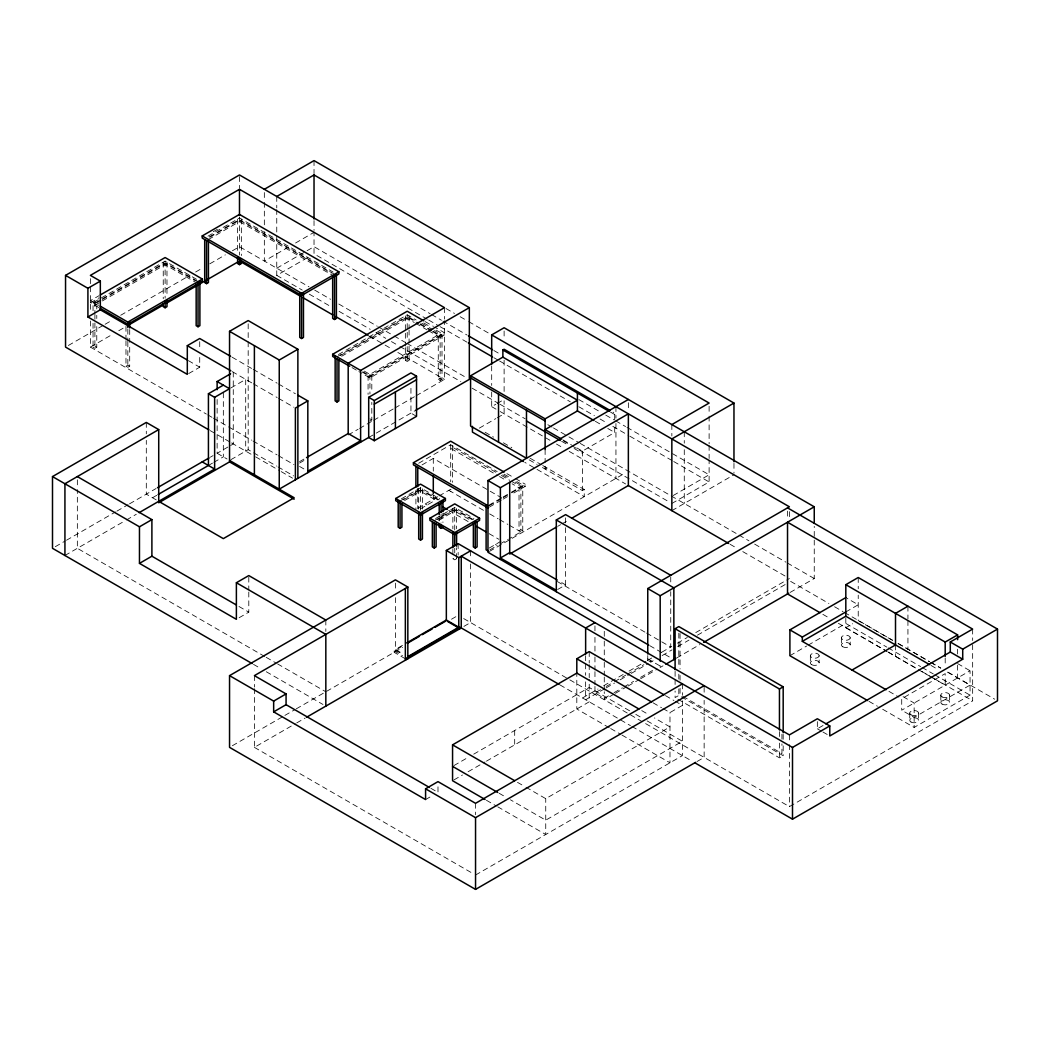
<?xml version="1.0" encoding="UTF-8"?>
<svg xmlns="http://www.w3.org/2000/svg" width="1050" height="1050" viewBox="0 0 1050 1050"><rect width="100%" height="100%" fill="white"/><g stroke="black" fill="none" stroke-linecap="round" stroke-linejoin="round"><path stroke-width="0.75" stroke-dasharray="5 3.75" d="M98.844 307.519L90.562 302.728L90.562 300.576L99.002 295.706M213.255 231.696L217.402 229.307M90.562 302.728L99.002 297.859M207.966 236.184L239.479 217.993L333.113 272.055M93.043 310.669L93.043 302.728L165.112 261.135L196.626 279.326M209.383 236.801L237.615 220.5L332.666 275.376M94.907 303.096L163.249 263.642L194.762 281.833M100.957 300.313L96.771 302.728L96.771 308.949M102.349 299.512L165.112 263.287L196.166 281.216M209.829 237.261L239.479 220.146L331.249 273.131M208.425 239.518L241.343 220.5L334.53 274.299M94.907 305.248L100.957 301.757M102.349 300.943L166.976 263.642L198.03 281.571M68.368 345.476L103.727 325.067M105.144 324.253L112.206 320.171M120.697 315.262L189.984 275.257M195.641 272.002L202.716 267.908M209.79 263.826L225.343 254.848M232.418 250.766L239.479 246.684L309.002 286.821M90.392 321.024L90.392 347.104L111.694 334.819M118.794 330.711L125.895 326.616M93.043 323.387L93.043 347.209L94.907 346.133L96.771 347.209L96.771 324.896M93.043 347.209L94.907 348.285L96.771 347.209M288.474 247.091L264.338 261.03L264.338 231.683M295.575 242.996L314.029 232.339M276.754 268.209L305.747 251.475M307.125 250.674L314.029 246.684L430.146 313.727M276.754 209.514L276.754 275.376L308.503 257.053M125.974 340.712L125.974 366.214L127.838 365.137L129.701 366.214L129.701 343.901M125.974 366.214L127.838 367.29L129.701 366.214M188.685 373.564L199.723 367.198L199.723 356.029M230.895 387.936L245.7 379.391L245.7 451.119M338.415 354.559L407.216 314.829L416.128 319.988M337.011 356.79L405.352 317.336L414.264 322.494M340.279 355.622L407.216 316.982L418.504 323.505M341.67 356.252L409.08 317.336L418.963 323.046M55.296 546.696L65.1 541.039M66.504 540.225L115.5 511.941M116.904 511.127L128.1 504.669M129.504 503.856L156.083 488.512M210.341 457.183L213.058 455.621M217.127 399.473L217.127 453.272L229.228 446.276M230.58 445.502L233.271 443.94L233.271 372.212M152.513 497.739L156.713 495.324M208.425 465.465L212.494 463.116M213.846 462.328L223.335 456.855L223.335 391.65M364.284 371.109L369.941 374.364L438.27 334.911L438.27 379.391L440.134 380.467L441.998 379.391L441.998 334.911L434.49 330.579M368.077 376.871L444.478 332.758L434.818 327.18M441.998 334.911L369.941 376.517L362.421 372.186M64.929 555.489L125.055 520.774M126.459 519.96L136.277 514.29M230.882 459.677L248.181 449.689L276.583 466.082M405.352 347.629L405.352 360.373L407.216 359.297L409.08 360.373L409.08 344.439M405.352 360.373L407.216 361.449L409.08 360.373M438.27 379.391L440.134 378.315L441.998 379.391M299.565 461.619L305.117 458.417M369.941 420.998L371.805 419.921L371.805 402.386M299.565 463.063L305.117 459.848M348.193 434.976L358.102 429.253M359.52 428.439L372.264 421.076M373.682 420.262L393.514 408.817M394.918 408.004L414.75 396.559M416.167 395.732L444.478 379.391L444.478 320.696M368.694 437.496L415.419 410.511M491.689 391.978L491.689 406.652L495.836 404.25M497.214 403.462L502.74 400.273M479.325 428.137L495.849 418.596M497.227 417.795L504.118 413.818L504.118 400.824M418.688 463.247L450.699 444.767L497.188 471.608M422.008 464.927L433.296 458.404L501.637 497.858M401.402 498.803L420.564 487.738L439.74 498.803M400.063 501.008L418.701 490.245L436.538 500.548M403.266 499.879L420.564 489.891L439.202 500.653M404.591 500.548L422.428 490.245L441.066 501.008M437.719 496.742L417.769 508.252L419.633 509.329L433.296 501.441L433.296 495.062M439.11 495.928L450.699 489.248L452.563 490.324L450.699 491.4M239.137 617.728L248.798 612.15L248.798 591.478M610.549 412.138L614.696 414.54L615.943 413.818L613.108 412.178M435.566 518.529L454.729 507.465L473.904 518.529M434.227 520.734L452.865 509.972L470.702 520.275M437.43 519.606L454.729 509.617L472.041 519.606M438.756 520.275L456.592 509.972L475.23 520.734M546.984 467.972L545.121 469.048L545.121 464.192M488.933 505.194L501.769 497.779M503.147 496.978L510.051 492.988M511.442 492.201L525.236 484.221L525.236 486.373L511.442 494.353M576.87 447.93L582.396 451.119L614.696 432.469L614.696 424.318M489.366 505.654L501.887 498.422M503.278 497.621L510.234 493.605M511.626 492.804L522.756 486.373L522.756 530.854L509.788 538.335M489.352 507.098L501.769 499.931M503.147 499.131L510.051 495.141M456.592 558.744L454.729 559.821L452.865 558.744L454.729 557.668L456.592 558.744L456.592 547.772M542.456 467.512L582.396 490.573L584.259 489.497L584.259 496.663L524.803 462.341M489.208 548.061L501.637 540.894M522.756 530.854L520.892 529.778L519.028 530.854L519.028 487.817L512.059 483.788M489.838 549.859L497.28 545.554L495.416 544.477M500.062 543.952L508.397 539.136M489.379 551.447L625.524 472.841M557.734 526.326L560.556 524.698M561.973 523.871L569.297 519.645M402.478 645.369L395.404 649.451L402.308 653.441M405.208 658.704L394.17 652.326L394.17 650.882L402.478 646.091M232.378 745.723L283.474 716.231M284.891 715.404L294.827 709.682M296.244 708.855L402.596 647.456M451.5 619.224L456.829 616.14M673.221 495.508L709.117 474.784L670.884 452.721M671.842 503.475L709.117 481.963L709.117 460.123M254.389 688.682L254.389 747.364L295.299 723.739M296.717 722.925L305.183 718.043M463.916 626.391L470.571 622.558L470.571 560.608M671.842 510.654L733.963 474.784M557.629 589.509L565.622 584.889L558.626 580.86M453.967 765.555L468.09 757.404M473.734 754.149L589.221 687.474L630.171 711.112M582.527 697.948L598.028 689.01M603.658 685.755L623.385 674.362M629.029 671.107L645.934 661.356M647.338 660.542L652.969 657.287M661.881 652.142L671.764 646.433M677.408 643.178L687.291 637.468M695.756 632.586L789.39 578.524M600.548 689.706L594.956 692.934L604.275 698.316L608.462 695.888M606.139 686.477L613.121 682.434M614.526 681.634L625.708 675.176M627.099 674.376L643.873 664.689M604.734 688.721L585.637 699.746L585.637 681.817M606.139 687.908L614.526 683.064M620.117 679.836L629.895 674.192M631.299 673.378L648.073 663.705M648.795 660.896L650.869 662.091L653.691 660.45M662.156 655.567L672.039 649.858M677.696 646.603L688.984 640.08M697.449 635.184L786.397 583.839M453.967 779.901L462.446 775.018M468.09 771.75L485.034 761.972M486.439 761.158L589.221 701.82L589.221 679.324M425.578 799.562L432.469 795.585M614.053 692.659L622.44 687.816M623.844 687.015L633.622 681.358M640.618 677.329L653.192 670.071M614.053 694.103L604.275 699.746L604.275 691.766M615.457 693.289L626.64 686.831M628.031 686.031L639.214 679.573M640.618 678.759L657.392 669.086M663.009 665.831L660.188 667.472L660.188 662.76M676.686 657.943L699.799 644.595M790.138 592.436L814.249 578.524L814.249 526.352M783.182 745.854L783.182 755.698L678.825 695.441L675.097 697.594L675.097 691.031M662.918 708.501L669.979 712.569L682.408 705.403L675.347 701.321M845.814 611.94L858.231 604.774L847.192 598.395M789.902 655.699L806.676 646.012M808.067 645.212L845.814 623.424L886.751 647.062M525.971 787.237L545.738 798.656L669.979 726.915L654.452 717.951M845.814 617.886L845.814 627.729L852.705 623.739M475.545 875.044L682.408 755.619L682.408 696.924M697.056 761.513L704.143 757.404L704.143 700.35M817.346 721.626L817.346 728.792L824.421 724.71M677.906 699.221L779.454 757.851L783.182 755.698M931.009 676.909L945.197 685.112L945.197 673.628L901.714 698.736L901.714 710.207L970.056 670.766L970.056 695.153L914.143 727.427L878.85 707.044M569.835 679.862L789.39 806.623L972.654 700.822L972.654 642.128M445.974 308.516L454.479 313.425M460.163 316.706L467.25 320.801M468.667 321.615L489.943 333.913M431.563 314.541L441.473 320.263M442.89 321.09L466.961 334.989M493.867 350.516L500.955 354.611M578.839 399.577L600.075 411.836M605.745 415.104L614.237 420.013M615.654 420.827L625.564 426.549M626.981 427.376L669.467 451.894M427.311 319.266L314.029 253.864L314.029 232.011M428.728 320.079L438.651 325.802M440.055 326.629L466.961 342.156M493.867 357.696L498.12 360.15M499.538 360.964L570.347 401.835M578.839 406.744L594.418 415.734M600.075 419.016L607.163 423.098M612.819 426.366L628.399 435.356M629.816 436.183L672.302 460.701M673.719 461.527L709.117 481.963M425.158 321.602L433.44 326.392M595.363 421.312L602.267 425.289M607.793 428.479L614.696 432.469M423.78 322.954L430.684 326.944M436.196 330.133L444.478 334.911L369.941 377.947L358.89 371.582M421.785 323.243L433.072 329.766M420.367 323.859L431.668 330.382M433.072 331.196L440.134 335.278M419.921 324.319L431.209 330.842M432.626 331.656L438.27 334.911M415.682 323.308L426.983 329.831M428.387 330.645L440.134 337.431M314.685 290.102L330.566 299.276M338.796 304.027L377.291 326.248M378.525 326.957L392.871 335.239M394.131 335.974L405.615 342.602M406.901 343.35L466.502 377.751M547.811 424.699L552.038 427.14M553.455 427.954L567.551 436.091M568.956 436.905L578.826 442.601M580.23 443.415L737.625 534.279M739.043 535.106L748.978 540.842M754.648 544.11L785.859 562.131M787.277 562.957L814.249 578.524M957.626 663.587L970.056 670.766M563.062 439.963L571.344 444.741M276.754 275.376L302.243 290.089M309.33 294.184L330.566 306.442M339.058 311.351L370.217 329.332M375.874 332.601L385.783 338.323M391.453 341.591L398.527 345.686M399.945 346.5L460.832 381.662M472.119 388.172L498.553 403.436M499.944 404.237L525.262 418.858M563.312 440.829L570.36 444.898M571.778 445.712L669.021 501.848M561.684 441.315L568.588 445.305M574.114 448.481L582.396 453.272M369.548 336.131L383.696 344.295M385.101 345.109L392.175 349.191M397.832 352.446L444.478 379.391M491.689 406.652L498.75 410.721M500.167 411.534L550.988 440.882M556.487 444.058L563.706 448.219M569.231 451.408L625.603 483.958M730.065 544.268L737.126 548.349M742.783 551.604L786.568 576.883M790.637 581.385L828.896 603.474M834.566 606.742L843.058 611.651M844.476 612.478L892.658 640.29M898.314 643.558L929.486 661.553M930.904 662.379L940.826 668.102M947.914 672.184L994.665 699.182M892.316 640.224L858.231 620.55L858.231 595.153M897.986 643.506L929.224 661.539M930.654 662.353L940.59 668.102M947.691 672.197L970.056 685.112L914.143 717.386L901.714 710.207M931.009 665.438L938.096 669.533M888.169 647.876L920.64 666.619M922.044 667.433L933.345 673.956M934.749 674.769L970.056 695.153M822.859 614.342L829.92 618.424M838.399 623.319L886.449 651.053M887.867 651.866L916.125 668.181M921.782 671.449L933.082 677.972M934.5 678.799L972.654 700.822M845.814 627.729L886.987 651.499M888.405 652.312L916.808 668.706M918.225 669.533L929.578 676.095M485.1 432.246L493.539 437.115M503.383 442.798L511.822 447.667M530.106 458.233L541.354 464.73M542.758 465.544L584.259 489.497M529.148 459.834L537.128 464.441M362.88 371.726L371.805 376.871M351.986 367.592L357.512 370.781M903.092 696.662L914.143 703.041L914.143 727.427M416.535 416.325L410.944 413.096L410.944 385.783M888.943 691.359L898.879 697.095M506.953 473.668L513.988 477.724M515.393 478.538L525.236 484.221M504.144 474.193L511.179 478.262M516.797 481.504L525.236 486.373M502.766 474.836L509.736 478.866M515.314 482.081L522.756 486.373M495.784 472.238L452.563 447.287L450.699 448.363L498.107 475.729M501.362 475.466L509.736 480.296M511.127 481.097L520.892 486.741M499.511 476.542L506.481 480.559M868.967 701.347L877.433 706.23M369.941 418.845L371.805 419.921M232.089 357.184L251.777 368.55M253.181 369.364L277.108 383.171M278.512 383.985L295.391 393.737M448.836 490.324L484.168 510.72M489.746 513.949L498.107 518.779M499.511 519.579L507.872 524.409M509.263 525.21L520.892 531.93M232.221 371.608L251.882 382.948M253.286 383.762L277.147 397.543M278.552 398.357L293.987 407.269M90.562 300.576L98.844 305.366M93.043 302.728L97.729 305.445M448.639 510.3L468.169 521.574M489.09 533.649L498.842 539.28M188.37 360.636L199.723 367.198M817.346 728.792L821.494 731.181M822.872 731.981L828.397 735.171M425.224 503.947L427.087 505.024M557.235 581.49L645.173 632.258M646.59 633.084L670.74 647.023L670.74 591.596M649.779 645.671L672.433 658.757M647.758 658.862L660.188 666.028M299.539 466.423L306.442 470.4M90.392 347.104L206.325 414.041M207.743 414.855L211.982 417.309M213.399 418.123L251.567 440.16M252.984 440.974L277.016 454.847M278.434 455.674L293.974 464.651M682.894 696.36L781.935 753.546L781.935 743.886M278.001 466.896L293.619 475.913M210.262 430.658L230.134 442.129M231.551 442.942L254.244 456.054M255.662 456.868L279.786 470.794M281.203 471.621L292.556 478.17M665.464 695.625L673.929 700.508M653.034 702.791L661.513 707.687M217.127 453.272L227.062 459.008M641.747 710.614L648.808 714.696M635.814 714.367L641.458 717.636M647.115 720.891L682.408 741.274L545.738 820.168L510.444 799.798M463.667 618.568L568.431 679.048M559.965 684.928L630.446 725.616M631.864 726.429L691.897 761.092M609.276 727.742L576.804 708.986L576.804 673.129M610.68 728.556L620.563 734.252M621.981 735.079L669.979 762.786L669.979 712.569M156.24 499.892L146.304 494.156L146.304 440.357M395.404 650.173L402.308 654.15M394.17 650.882L402.452 655.673M238.967 606.48L248.798 612.15M517.506 782.355L524.567 786.424M264.771 656.526L77.346 548.31L77.346 489.628M266.201 657.339L276.137 663.088M277.554 663.902L325.828 691.779M499.144 793.275L504.801 796.53M253.509 664.374L260.61 668.456M266.28 671.738L322.993 704.484M486.439 800.284L496.322 805.993M497.739 806.807L545.738 834.514L545.738 798.656M430.894 788.301L437.994 792.396L437.994 784.704M254.389 747.364L474.127 874.23M972.654 629.094L972.654 640.5M957.626 649.241L957.626 654.019M957.626 665.188L957.626 677.933M949.594 695.153L949.594 702.319M945.197 658.009L945.197 665.976M940.813 695.153L940.813 702.319M918.54 713.081L918.54 720.261M909.746 713.081L909.746 720.261M907.935 606.204L907.935 618.962M907.935 620.55L907.935 649.241M895.506 644.936L895.506 656.421M858.231 577.513L858.231 588.735M850.198 637.77A4.397 2.533 0 0 1 843.609 639.962A4.397 2.533 0 0 1 843.609 635.565A4.397 2.533 0 0 1 850.198 637.77L850.198 644.936M841.418 637.77L841.418 644.936M819.144 655.699A4.397 2.533 0 0 1 812.556 657.891A4.397 2.533 0 0 1 812.556 653.507A4.397 2.533 0 0 1 819.144 655.699L819.144 662.865M810.351 655.699L810.351 662.865M789.39 511.678L789.39 518.201M789.39 734.895L789.39 743.046M789.39 744.673L789.39 806.623M787.526 511.127L787.526 519.278M783.182 734.383L783.182 739.292M781.935 734.226L781.935 742.271M779.454 731.614L779.454 736.536M779.454 743.085L779.454 757.851M733.963 463.378L733.963 473.156M709.117 406.324L709.117 414.474M709.117 416.102L709.117 443.809M709.117 445.449L709.117 458.483M704.143 687.304L704.143 692.199M684.272 431.747L684.272 443.166M684.272 449.689L684.272 503.475M682.408 683.878L682.408 695.297M680.059 633.557L680.059 668.968M680.059 675.413L680.059 680.242M680.059 688.288L680.059 694.719M678.825 633.137L678.825 667.564M678.825 674.126L678.825 679.048M678.825 688.879L678.825 695.441M675.097 671.357L675.097 677.919M675.097 679.56L675.097 684.482M671.842 424.581L671.842 435.986M670.74 576.923L670.74 583.446M650.869 660.647L650.869 662.091M647.758 655.594L647.758 660.293M628.359 402.727L628.359 410.878M615.943 406.639L615.943 418.058M615.943 423.504L615.943 478.38M614.696 414.54L614.696 422.691M604.275 631.286L604.275 639.463M604.275 641.091L604.275 660.712M604.275 662.34L604.275 675.426M604.275 677.053L604.275 690.139M594.956 625.905L594.956 630.814M594.956 637.35L594.956 655.331M594.956 656.959L594.956 670.044M594.956 671.672L594.956 684.758M594.956 686.385L594.956 694.365M589.221 651.604L589.221 663.009M589.221 664.65L589.221 677.683M585.637 655.725L585.637 662.248M585.637 663.876L585.637 675.294M582.396 451.119L582.396 490.573M565.622 517.873L565.622 526.037M565.622 527.678L565.622 586.333M545.121 449.584L545.121 462.564M520.892 485.297L520.892 529.778M514.684 730.511L514.684 744.857M504.118 330.999L504.118 339.15M504.118 360.216L504.118 392.949M491.689 365.886L491.689 385.455M475.545 803.316L475.545 814.721M470.571 550.817L470.571 558.967M458.154 543.651L458.154 555.056M456.592 508.541L456.592 528.806M454.729 507.465L454.729 534.004M454.729 548.258L454.729 552.969M452.865 508.541L452.865 528.806M452.865 549.334L452.865 555.607M452.563 445.843L452.563 482.357M450.699 444.767L450.699 481.832M444.478 307.65L444.478 319.069M442.929 513.135L442.929 522.506M441.066 514.146L441.066 522.979M440.134 333.834L440.134 380.467M439.202 516.206L439.202 520.918M433.296 458.404L433.296 471.148M422.428 488.814L422.428 509.079M420.564 487.738L420.564 514.277M418.701 488.814L418.701 509.079M417.769 488.092L417.769 508.817M415.905 490.271L415.905 509.329M409.08 315.906L409.08 328.493M409.08 330.094L409.08 342.851M407.216 314.829L407.216 340.738M407.216 346.592L407.216 361.449M405.352 315.906L405.352 331.682M405.352 333.283L405.352 346.027M395.404 583.104L395.404 591.321M395.404 597.673L395.404 651.604M371.805 375.441L371.805 392.818M369.941 374.364L369.941 393.986M368.077 375.441L368.077 394.406M325.828 620.038L325.828 631.457M314.029 160.611L314.029 173.657M314.029 220.605L314.029 230.383M276.754 196.468L276.754 207.887M264.338 192.557L264.338 200.707M264.338 202.348L264.338 225.173M254.389 675.636L254.389 687.041M248.798 577.159L248.798 589.89M248.181 323.833L248.181 340.174M248.181 341.814L248.181 449.689M241.343 219.069L241.343 255.57M239.479 176.584L239.479 188.002M239.479 217.022L239.479 255.058M237.615 219.069L237.615 253.982M199.723 341.683L199.723 349.663M166.976 262.211L166.976 297.111M165.112 261.135L165.112 298.187M163.249 262.211L163.249 298.712M146.304 422.428L146.304 433.834M129.701 329.556L129.701 342.3M127.838 329.175L127.838 341.224M127.838 341.88L127.838 367.29M125.974 326.366L125.974 339.111M96.771 315.328L96.771 318.517M94.907 301.652L94.907 313.215M94.907 314.252L94.907 348.285M90.392 278.644L90.392 285.154M90.392 286.794L90.392 312.874M77.346 479.837L77.346 487.988M942.099 696.938A4.397 2.533 0 0 0 949.449 695.809A4.397 2.533 0 0 0 944.068 692.698A4.397 2.533 0 0 0 942.099 696.938M911.033 714.879A4.397 2.533 0 0 0 918.383 713.737A4.397 2.533 0 0 0 913.001 710.627A4.397 2.533 0 0 0 911.033 714.879M811.637 664.663A4.397 2.533 0 0 0 818.987 663.521A4.397 2.533 0 0 0 813.606 660.424A4.397 2.533 0 0 0 811.637 664.663M842.704 646.734A4.397 2.533 0 0 0 850.054 645.592A4.397 2.533 0 0 0 844.672 642.495A4.397 2.533 0 0 0 842.704 646.734M911.033 722.046A4.397 2.533 0 0 0 918.383 720.917A4.397 2.533 0 0 0 913.001 717.806A4.397 2.533 0 0 0 911.033 722.046M942.099 704.117A4.397 2.533 0 0 0 949.449 702.975A4.397 2.533 0 0 0 944.068 699.878A4.397 2.533 0 0 0 942.099 704.117"/><path stroke-width="1.5" d="M208.845 429.844L65.546 347.104L65.546 275.376L239.479 174.956L469.337 307.65L469.337 379.391L415.682 410.366M306.508 457.616L348.193 433.545L348.193 363.248L444.478 307.65L239.479 189.302L90.392 275.376L100.328 281.111L100.328 309.803L186.952 359.809M65.546 275.376L87.911 288.291L100.328 281.111M264.338 189.302L314.029 160.611L733.963 403.056L733.963 461.751M202.217 235.922L239.479 214.41L338.874 271.793L338.874 273.945L301.599 295.457L202.217 238.074L202.217 235.922L301.599 293.304L338.874 271.793M100.406 294.892L165.112 257.539L202.374 279.064L202.374 281.216L127.838 324.253L100.222 308.306M276.754 196.468L314.029 174.956L709.117 403.056L671.842 424.581M87.911 288.291L87.911 316.982L100.328 309.803M100.222 306.154L127.838 322.101L202.374 279.064M130.148 324.161L162.816 305.301M167.068 302.846L238.061 261.857M163.249 303.489L163.249 306.679L165.112 307.755L166.976 306.679L166.976 300.3M204.698 239.662L204.698 282.555L206.561 283.631L208.425 282.555L208.425 241.106M237.615 257.171L237.615 263.537L239.479 264.613L241.343 263.537L241.343 260.361M196.166 284.248L196.166 325.684L198.03 326.76L199.894 325.684L199.894 281.216M87.911 316.982L187.307 374.364L187.307 345.673L199.723 338.507L230.672 356.37M252.092 663.548L52.5 548.31L52.5 476.582L146.304 422.428L158.721 429.594L158.721 502.766L229.543 461.882L229.543 331.327L248.181 320.565L297.872 349.256L297.872 478.38M217.127 389.694L217.127 381.544L230.58 373.774M299.736 292.95L299.736 337.431L301.599 338.507L303.463 337.431L303.463 292.95M332.666 276.977L332.666 318.412L334.53 319.489L336.394 318.412L336.394 273.945M158.104 494.511L208.425 465.465L208.425 393.737L223.335 385.127M158.721 429.594L64.929 483.748L64.929 555.489M208.425 393.737L214.633 397.32L229.543 388.71L217.127 381.544M229.543 331.327L279.248 360.019L297.872 349.256M349.716 366.279L332.666 356.436L332.666 354.283L407.216 311.246L423.78 320.801M157.487 487.699L208.989 457.971M307.821 472.631L307.821 400.903L295.391 408.083L295.391 479.811M332.666 354.283L360.623 370.427L469.337 307.65M139.086 512.676L214.633 469.048L214.633 397.32M335.147 356.436L335.147 400.903L337.011 401.979L338.874 400.903L338.874 359.467M52.5 476.582L139.466 526.798L151.896 519.619L151.896 556.198L236.158 604.852M368.694 397.32L410.944 372.934L416.535 376.163L416.535 416.325L374.286 440.711L368.694 437.496L368.694 397.32L374.286 400.549L416.535 376.163M491.689 364.258L491.689 334.911L504.118 327.744L814.249 506.796L814.249 523.097M374.286 404.132L416.535 379.746M526.483 410.235L526.483 458.286L470.571 426.011L470.571 375.795L545.121 418.845L577.421 400.194L502.871 357.144L502.871 349.978L504.118 349.256L610.273 410.55M139.466 526.798L139.466 563.378L151.896 556.198M470.571 375.795L502.871 357.144M307.821 471.201L360.623 440.711L348.193 433.545M369.088 437.259L279.248 489.129L279.248 360.019M487.974 507.898L413.424 464.861L413.424 462.709L450.699 441.184L504.144 472.041M139.466 563.378L236.381 619.329L236.381 582.737L248.798 575.571L325.828 620.038M395.719 498.501L420.564 484.155L445.41 498.501L445.41 500.653L420.564 514.999L395.719 500.653L395.719 498.501L420.564 512.846L445.41 498.501M593.985 420.512L577.421 410.944L545.121 429.594L561.684 439.163M398.199 500.653L398.199 527.192L400.063 528.268L401.927 527.192L401.927 503.646M648.716 645.067L487.974 552.261L487.974 480.533L628.359 399.473M429.883 518.227L454.729 503.882L479.587 518.227L479.587 520.367L454.729 534.726L429.883 520.367L429.883 518.227L454.729 532.573L479.587 518.227M487.974 480.533L500.391 487.699L628.359 413.818L628.359 485.546L728.661 543.454M418.701 512.216L418.701 539.018L420.564 540.094L422.428 539.018L422.428 512.216M439.202 524.055L439.202 527.192L441.066 528.268L442.929 527.192M432.364 521.929L432.364 546.919L434.227 547.995L436.091 546.919L436.091 523.372M695.625 762.326L475.545 889.389L229.543 747.364L229.543 675.636L395.404 579.876L407.833 587.042L407.833 658.783M446.342 620.76L446.342 550.462L458.154 543.651L789.39 734.895L817.346 718.751L829.776 725.931L829.776 735.971L962.719 659.216L962.719 649.176L997.5 629.094L997.5 700.822L792.501 819.171L694.733 762.733M473.366 523.372L473.366 546.919L475.23 547.995L477.094 546.919L477.094 521.929M407.833 587.042L254.389 675.636L286.072 693.919L286.072 704.681L429.476 787.474M446.342 550.462L458.771 557.642L470.571 550.817M733.963 403.056L671.842 438.926L671.842 510.654M556.303 591.714L556.303 519.973L565.622 514.605L670.74 575.295M556.644 526.956L509.709 554.046L509.709 482.317M571.856 518.175L628.359 485.546M229.543 675.636L273.656 701.098L286.072 693.919M273.656 701.098L273.656 711.861L286.072 704.681M406.731 642.915L446.342 620.038L458.771 627.217L407.833 656.631M408.148 642.823L419.462 636.287M422.297 634.646L432.193 628.924M435.028 627.296L444.938 621.574M306.587 717.229L461.252 627.939L559.072 684.403M647.758 653.953L647.758 588.564L789.39 506.796L491.689 334.911M594.956 622.637L585.637 628.018L585.637 654.097M647.758 588.564L660.188 595.731L814.249 506.796M485.034 799.47L452.563 780.714L452.563 744.857L576.804 673.129L576.804 658.783L589.221 651.604L664.046 694.811M675.097 669.716L675.097 628.727L678.825 626.574L783.182 686.831L783.182 732.742M273.656 711.861L425.578 799.562L425.578 788.812L437.994 781.633L475.545 803.316L682.408 683.878M665.844 664.204L675.754 658.481M703.631 642.377L788.721 593.263M929.578 664.611L845.814 616.245L845.814 584.679L858.231 577.513L957.626 634.896L957.626 639.673M867.549 700.534L789.902 655.699L789.902 629.869L845.814 597.594M425.578 788.812L475.545 817.661L704.143 685.676M789.902 629.869L802.318 637.048L845.814 611.94M802.318 637.048L802.318 641.353L845.814 616.245M907.935 606.204L895.506 613.371L895.506 644.936L852.022 670.044M675.097 628.727L779.454 688.984L783.182 686.831M845.814 584.679L945.197 642.062L957.626 634.896M825.838 723.896L950.289 652.037L950.289 641.996L972.654 629.094L787.526 522.217L787.526 593.946L820.037 612.701M461.252 627.939L461.252 556.198L792.501 747.442L829.776 725.931M787.526 507.859L997.5 629.094M502.871 349.978L609.171 411.351M468.379 335.803L492.463 349.702M468.379 342.969L492.463 356.869M950.289 641.996L962.719 649.176M950.289 652.037L962.719 659.216M470.571 377.947L545.121 420.984M526.483 420.984L560.306 440.514M240.896 261.844L300.274 296.126M303.109 297.767L332.798 314.908M335.619 316.536L368.143 335.304M523.399 461.527L472.434 432.114L472.434 426.366M802.318 641.353L886.095 689.719M556.303 519.973L673.851 587.842L673.851 659.571M298.147 395.325L307.821 400.903M413.424 462.709L487.974 505.746M187.307 345.673L230.816 370.794M443.061 507.071L447.248 509.486M476.529 526.404L486.294 532.035M557.235 580.059L509.709 552.615L500.391 557.996L556.303 590.271M487.974 550.935L486.111 549.859L486.111 505.391M576.804 658.783L651.63 701.978M229.543 460.438L294.144 497.739L223.335 538.624L158.721 501.336M229.543 461.882L294.144 499.183M576.804 673.129L638.925 708.986M202.217 461.882L214.633 469.048M447.733 621.561L457.393 627.139M77.346 476.582L151.896 519.619M236.381 582.737L325.828 634.384L325.828 706.125M452.563 744.857L514.684 780.714M452.563 766.369L497.739 792.461M945.197 642.062L945.197 656.421M792.501 747.442L792.501 819.171M779.454 688.984L779.454 729.973M660.188 595.731L660.188 661.133M577.421 393.015L577.421 410.944M545.121 418.845L545.121 449.584M500.391 487.699L500.391 559.427M498.527 394.091L498.527 442.155M475.545 817.661L475.545 889.389M475.23 521.443L475.23 547.995M460.018 628.648L460.018 627.217L406.586 658.061L406.586 659.492M458.771 557.642L458.771 629.37M456.592 532.206L456.592 546.197M454.729 532.573L454.729 545.777M452.865 532.206L452.865 547.772M442.929 500.653L442.929 511.573M441.066 501.729L441.066 512.571M441.066 525.131L441.066 528.268M439.202 503.646L439.202 514.631M434.227 522.887L434.227 547.995M433.296 475.939L433.296 493.474M420.564 512.846L420.564 540.094M417.769 467.368L417.769 486.491M415.905 466.449L415.905 487.095M405.352 588.486L405.352 660.214M400.063 501.729L400.063 528.268M395.404 391.939L395.404 428.518M374.286 400.549L374.286 440.711M360.623 370.427L360.623 442.155M337.011 358.942L337.011 401.979M334.53 275.021L334.53 319.489M314.029 174.956L314.029 218.977M301.599 293.304L301.599 338.507M254.389 345.673L254.389 474.784M239.479 189.302L239.479 215.381M239.479 258.248L239.479 264.613M206.561 240.594L206.561 283.631M198.03 282.293L198.03 326.76M165.112 301.376L165.112 307.755M129.701 321.746L129.701 327.954M127.838 322.101L127.838 327.587"/></g></svg>
